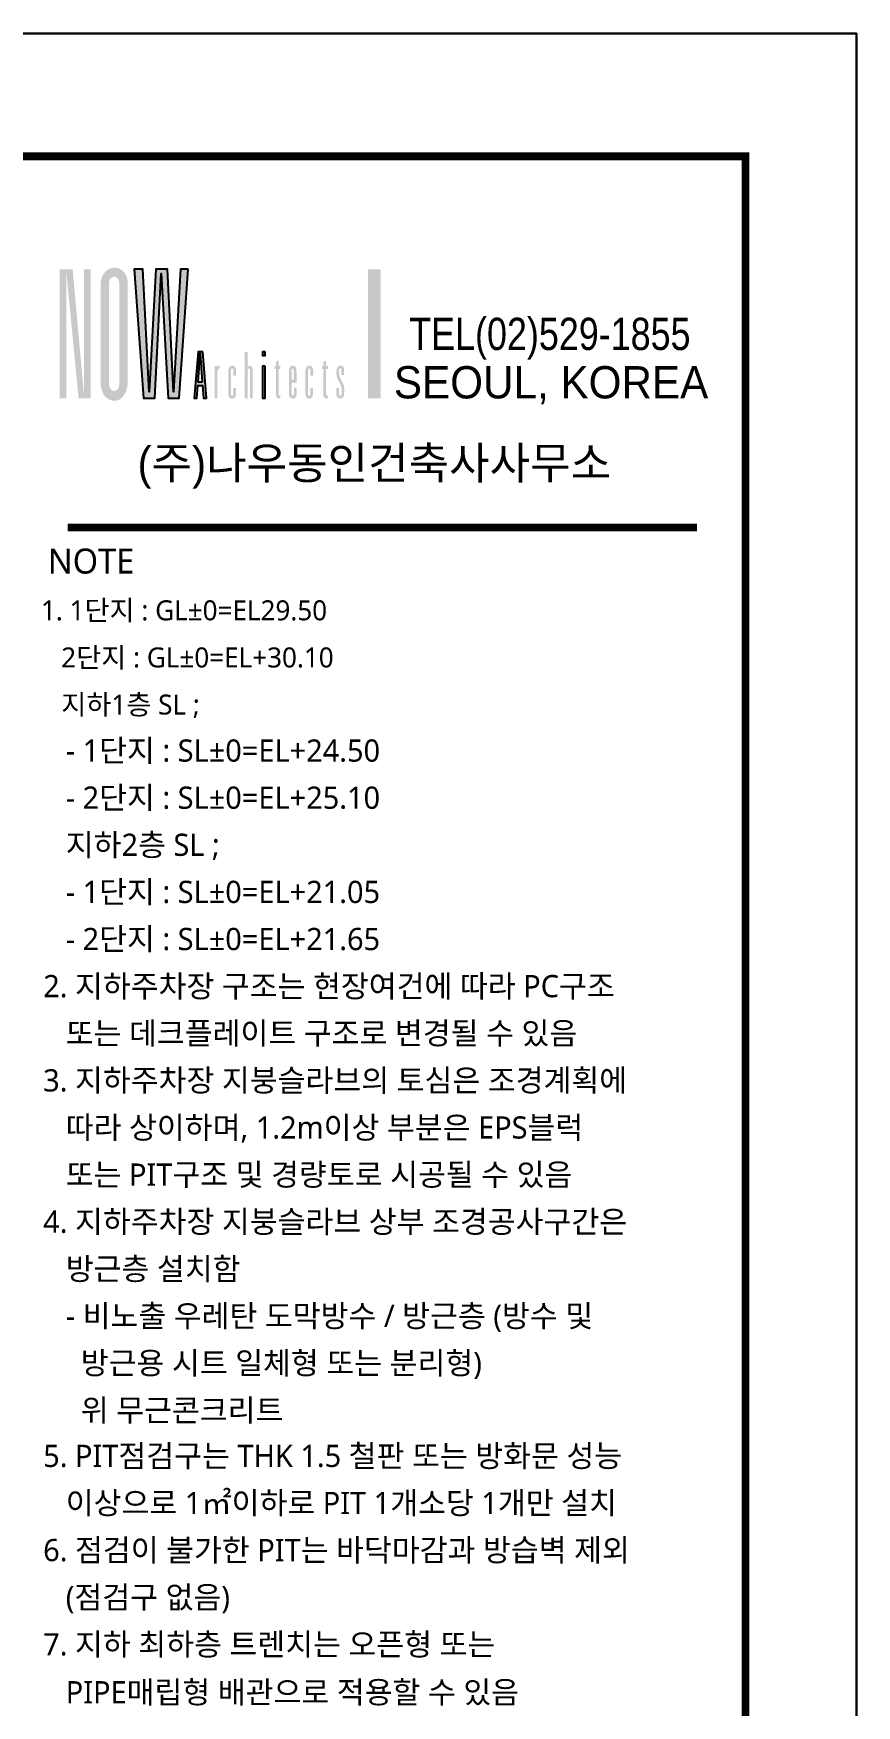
# Model space of a CAD drawing. Header units: millimetres. Extents: x -21000 to 567700, y 435000 to 850800.
# Drawn here: x 495065 to 567700, y 703229 to 850800 of the extents above; entities that cross this region are included whole.
import ezdxf
from ezdxf.enums import TextEntityAlignment as Align
from ezdxf.xclip import XClip

# ---------------------------------------------------------------- set-up
doc = ezdxf.new("R2010")
doc.units = ezdxf.units.MM
doc.header["$LTSCALE"] = 700
doc.header["$XCLIPFRAME"] = 2
doc.layers.get('0').update_dxf_attribs({"color": 2})
for name, color, linetype in [('---NOTE', 7, 'Continuous'), ('@방화구획_', 252, 'Continuous'), ('AB_Form$0$FORM', 7, 'Continuous'), ('AB_Pbase$0$rev(0107)', 20, 'Continuous'), ('AB_Pbase$0$WAL', 3, 'Continuous'), ('주기-지하주차장평면도$0$---NOTE', 7, 'Continuous')]:
    doc.layers.add(name, color=color, linetype=linetype)
doc.layers.add('AB_Form$0$FORM_X', color=161, linetype='Continuous', plot=False)
doc.styles.add('AB_Form$0$돋움', font='')
doc.styles.add('주기-지하주차장평면도$0$맑은 고딕', font='malgun.ttf')
doc.styles.add('주기-지하주차장평면도$0$맑은고딕', font='malgun.ttf')
doc.styles.get('AB_Form$0$돋움').set_extended_font_data('Dotum')

# ---------------------------------------------------------------- blocks, each defined once
blk = doc.blocks.new('AB_Pbase$0$pppaaa_1_1')
at = {"layer": 'AB_Pbase$0$rev(0107)'}
blk.add_line((136008, 1106808), (755465, 532961), dxfattribs=at)
blk = doc.blocks.new('AB_Pbase')
at = {"layer": 'AB_Pbase$0$WAL'}
ref = blk.add_blockref('AB_Pbase$0$pppaaa_1_1', (0, 0), dxfattribs=dict(at, rotation=359.9999999999999))
XClip(ref).set_block_clipping_path([(-396188.9384898804, 0.0133324571), (493845.7278262604, 839949.4046300659)])
blk = doc.blocks.new('AB_Form')
at = {"layer": 'AB_Form$0$FORM'}
h = blk.add_hatch(color=256, dxfattribs=at)
edge = h.paths.add_edge_path()
edge.add_spline(control_points=[(776.26, 549.91), (776.26, 549.91), (775.9, 550.58), (775.9, 550.58)], knot_values=[8, 8, 8, 8, 9, 9, 9, 9], degree=3, periodic=0)
edge.add_spline(control_points=[(775.9, 550.58), (775.84, 550.69), (775.81, 550.8), (775.79, 550.9)], knot_values=[7, 7, 7, 7, 8, 8, 8, 8], degree=3, periodic=0)
edge.add_spline(control_points=[(775.79, 550.9), (775.78, 550.95), (775.77, 551.05), (775.77, 551.21)], knot_values=[6, 6, 6, 6, 7, 7, 7, 7], degree=3, periodic=0)
edge.add_spline(control_points=[(775.77, 551.21), (775.77, 551.21), (775.77, 551.49), (775.77, 551.49)], knot_values=[5, 5, 5, 5, 6, 6, 6, 6], degree=3, periodic=0)
edge.add_spline(control_points=[(775.77, 551.49), (775.77, 551.69), (775.82, 551.8), (775.92, 551.8)], knot_values=[4, 4, 4, 4, 5, 5, 5, 5], degree=3, periodic=0)
edge.add_spline(control_points=[(775.92, 551.8), (776.02, 551.81), (776.07, 551.71), (776.07, 551.5)], knot_values=[3, 3, 3, 3, 4, 4, 4, 4], degree=3, periodic=0)
edge.add_spline(control_points=[(776.07, 551.5), (776.07, 551.5), (776.07, 550.93), (776.07, 550.93)], knot_values=[2, 2, 2, 2, 3, 3, 3, 3], degree=3, periodic=0)
edge.add_spline(control_points=[(776.07, 550.93), (776.07, 550.93), (776.39, 550.93), (776.39, 550.93)], knot_values=[1, 1, 1, 1, 2, 2, 2, 2], degree=3, periodic=0)
edge.add_spline(control_points=[(776.39, 550.93), (776.39, 550.93), (776.39, 551.62), (776.39, 551.62)], knot_values=[0, 0, 0, 0, 1, 1, 1, 1], degree=3, periodic=0)
edge.add_spline(control_points=[(776.39, 551.62), (776.39, 551.77), (776.35, 551.89), (776.26, 551.99)], knot_values=[26, 26, 26, 26, 27, 27, 27, 27], degree=3, periodic=0)
edge.add_spline(control_points=[(776.26, 551.99), (776.17, 552.08), (776.07, 552.13), (775.94, 552.13)], knot_values=[25, 25, 25, 25, 26, 26, 26, 26], degree=3, periodic=0)
edge.add_spline(control_points=[(775.94, 552.13), (775.6, 552.13), (775.43, 551.84), (775.43, 551.25)], knot_values=[24, 24, 24, 24, 25, 25, 25, 25], degree=3, periodic=0)
edge.add_spline(control_points=[(775.43, 551.25), (775.43, 550.87), (775.49, 550.58), (775.59, 550.39)], knot_values=[23, 23, 23, 23, 24, 24, 24, 24], degree=3, periodic=0)
edge.add_spline(control_points=[(775.59, 550.39), (775.59, 550.39), (775.95, 549.74), (775.95, 549.74)], knot_values=[22, 22, 22, 22, 23, 23, 23, 23], degree=3, periodic=0)
edge.add_spline(control_points=[(775.95, 549.74), (776.04, 549.56), (776.09, 549.3), (776.1, 548.95)], knot_values=[21, 21, 21, 21, 22, 22, 22, 22], degree=3, periodic=0)
edge.add_spline(control_points=[(776.1, 548.95), (776.1, 548.73), (776.09, 548.57), (776.07, 548.49)], knot_values=[20, 20, 20, 20, 21, 21, 21, 21], degree=3, periodic=0)
edge.add_spline(control_points=[(776.07, 548.49), (776.05, 548.37), (776, 548.31), (775.93, 548.31)], knot_values=[19, 19, 19, 19, 20, 20, 20, 20], degree=3, periodic=0)
edge.add_spline(control_points=[(775.93, 548.31), (775.82, 548.31), (775.77, 548.42), (775.77, 548.64)], knot_values=[18, 18, 18, 18, 19, 19, 19, 19], degree=3, periodic=0)
edge.add_spline(control_points=[(775.77, 548.64), (775.77, 548.64), (775.77, 549.31), (775.77, 549.31)], knot_values=[17, 17, 17, 17, 18, 18, 18, 18], degree=3, periodic=0)
edge.add_spline(control_points=[(775.77, 549.31), (775.77, 549.31), (775.42, 549.31), (775.42, 549.31)], knot_values=[16, 16, 16, 16, 17, 17, 17, 17], degree=3, periodic=0)
edge.add_spline(control_points=[(775.42, 549.31), (775.42, 549.31), (775.42, 548.54), (775.42, 548.54)], knot_values=[15, 15, 15, 15, 16, 16, 16, 16], degree=3, periodic=0)
edge.add_spline(control_points=[(775.42, 548.54), (775.42, 548.35), (775.47, 548.21), (775.57, 548.1)], knot_values=[14, 14, 14, 14, 15, 15, 15, 15], degree=3, periodic=0)
edge.add_spline(control_points=[(775.57, 548.1), (775.66, 548), (775.77, 547.96), (775.9, 547.96)], knot_values=[13, 13, 13, 13, 14, 14, 14, 14], degree=3, periodic=0)
edge.add_spline(control_points=[(775.9, 547.96), (776.24, 547.97), (776.41, 548.2), (776.41, 548.67)], knot_values=[12, 12, 12, 12, 13, 13, 13, 13], degree=3, periodic=0)
edge.add_spline(control_points=[(776.41, 548.67), (776.41, 548.67), (776.41, 549.02), (776.41, 549.02)], knot_values=[11, 11, 11, 11, 12, 12, 12, 12], degree=3, periodic=0)
edge.add_spline(control_points=[(776.41, 549.02), (776.41, 549.32), (776.4, 549.53), (776.36, 549.66), (776.32, 549.78), (776.29, 549.86), (776.26, 549.91)], knot_values=[9, 9, 9, 9, 10, 10, 10, 11, 11, 11, 11], degree=3, periodic=0)
edge = h.paths.add_edge_path()
edge.add_spline(control_points=[(774.13, 548.56), (774.13, 548.56), (774.13, 551.69), (774.13, 551.69)], knot_values=[1, 1, 1, 1, 2, 2, 2, 2], degree=3, periodic=0)
edge.add_spline(control_points=[(774.13, 551.69), (774.13, 551.69), (774.35, 551.69), (774.35, 551.69)], knot_values=[0, 0, 0, 0, 1, 1, 1, 1], degree=3, periodic=0)
edge.add_spline(control_points=[(774.35, 551.69), (774.35, 551.69), (774.35, 552.07), (774.35, 552.07)], knot_values=[16, 16, 16, 16, 17, 17, 17, 17], degree=3, periodic=0)
edge.add_spline(control_points=[(774.35, 552.07), (774.35, 552.07), (774.13, 552.07), (774.13, 552.07)], knot_values=[15, 15, 15, 15, 16, 16, 16, 16], degree=3, periodic=0)
edge.add_spline(control_points=[(774.13, 552.07), (774.13, 552.07), (774.13, 552.76), (774.13, 552.76)], knot_values=[14, 14, 14, 14, 15, 15, 15, 15], degree=3, periodic=0)
edge.add_spline(control_points=[(774.13, 552.76), (774.13, 552.76), (773.8, 552.59), (773.8, 552.59)], knot_values=[13, 13, 13, 13, 14, 14, 14, 14], degree=3, periodic=0)
edge.add_spline(control_points=[(773.8, 552.59), (773.8, 552.59), (773.78, 552.07), (773.78, 552.07)], knot_values=[12, 12, 12, 12, 13, 13, 13, 13], degree=3, periodic=0)
edge.add_spline(control_points=[(773.78, 552.07), (773.78, 552.07), (773.62, 552.07), (773.62, 552.07)], knot_values=[11, 11, 11, 11, 12, 12, 12, 12], degree=3, periodic=0)
edge.add_spline(control_points=[(773.62, 552.07), (773.62, 552.07), (773.62, 551.69), (773.62, 551.69)], knot_values=[10, 10, 10, 10, 11, 11, 11, 11], degree=3, periodic=0)
edge.add_spline(control_points=[(773.62, 551.69), (773.62, 551.69), (773.78, 551.69), (773.78, 551.69)], knot_values=[9, 9, 9, 9, 10, 10, 10, 10], degree=3, periodic=0)
edge.add_spline(control_points=[(773.78, 551.69), (773.78, 551.69), (773.78, 548.53), (773.78, 548.53)], knot_values=[8, 8, 8, 8, 9, 9, 9, 9], degree=3, periodic=0)
edge.add_spline(control_points=[(773.78, 548.53), (773.78, 548.46), (773.79, 548.39), (773.79, 548.34)], knot_values=[7, 7, 7, 7, 8, 8, 8, 8], degree=3, periodic=0)
edge.add_spline(control_points=[(773.79, 548.34), (773.82, 548.11), (773.94, 547.99), (774.14, 547.99)], knot_values=[6, 6, 6, 6, 7, 7, 7, 7], degree=3, periodic=0)
edge.add_spline(control_points=[(774.14, 547.99), (774.2, 547.99), (774.27, 548.01), (774.35, 548.03)], knot_values=[5, 5, 5, 5, 6, 6, 6, 6], degree=3, periodic=0)
edge.add_spline(control_points=[(774.35, 548.03), (774.35, 548.03), (774.35, 548.34), (774.35, 548.34)], knot_values=[4, 4, 4, 4, 5, 5, 5, 5], degree=3, periodic=0)
edge.add_spline(control_points=[(774.35, 548.34), (774.28, 548.32), (774.22, 548.33), (774.18, 548.36), (774.15, 548.39), (774.13, 548.46), (774.13, 548.56)], knot_values=[2, 2, 2, 2, 3, 3, 3, 4, 4, 4, 4], degree=3, periodic=0)
edge = h.paths.add_edge_path()
edge.add_spline(control_points=[(771.86, 548.53), (771.86, 548.53), (771.86, 551.49), (771.86, 551.49)], knot_values=[5, 5, 5, 5, 6, 6, 6, 6], degree=3, periodic=0)
edge.add_spline(control_points=[(771.86, 551.49), (771.86, 551.68), (771.91, 551.77), (772.02, 551.77)], knot_values=[4, 4, 4, 4, 5, 5, 5, 5], degree=3, periodic=0)
edge.add_spline(control_points=[(772.02, 551.77), (772.11, 551.77), (772.16, 551.68), (772.16, 551.49)], knot_values=[3, 3, 3, 3, 4, 4, 4, 4], degree=3, periodic=0)
edge.add_spline(control_points=[(772.16, 551.49), (772.16, 551.49), (772.16, 550.84), (772.16, 550.84)], knot_values=[2, 2, 2, 2, 3, 3, 3, 3], degree=3, periodic=0)
edge.add_spline(control_points=[(772.16, 550.84), (772.16, 550.84), (772.52, 550.84), (772.52, 550.84)], knot_values=[1, 1, 1, 1, 2, 2, 2, 2], degree=3, periodic=0)
edge.add_spline(control_points=[(772.52, 550.84), (772.52, 550.84), (772.52, 551.43), (772.52, 551.43)], knot_values=[0, 0, 0, 0, 1, 1, 1, 1], degree=3, periodic=0)
edge.add_spline(control_points=[(772.52, 551.43), (772.52, 551.63), (772.47, 551.79), (772.39, 551.92)], knot_values=[16, 16, 16, 16, 17, 17, 17, 17], degree=3, periodic=0)
edge.add_spline(control_points=[(772.39, 551.92), (772.3, 552.05), (772.18, 552.12), (772.01, 552.12)], knot_values=[15, 15, 15, 15, 16, 16, 16, 16], degree=3, periodic=0)
edge.add_spline(control_points=[(772.01, 552.12), (771.68, 552.12), (771.51, 551.86), (771.51, 551.34)], knot_values=[14, 14, 14, 14, 15, 15, 15, 15], degree=3, periodic=0)
edge.add_spline(control_points=[(771.51, 551.34), (771.51, 551.34), (771.51, 548.68), (771.51, 548.68)], knot_values=[13, 13, 13, 13, 14, 14, 14, 14], degree=3, periodic=0)
edge.add_spline(control_points=[(771.51, 548.68), (771.51, 548.19), (771.68, 547.95), (772, 547.95)], knot_values=[12, 12, 12, 12, 13, 13, 13, 13], degree=3, periodic=0)
edge.add_spline(control_points=[(772, 547.95), (772.32, 547.95), (772.48, 548.17), (772.48, 548.62)], knot_values=[11, 11, 11, 11, 12, 12, 12, 12], degree=3, periodic=0)
edge.add_spline(control_points=[(772.48, 548.62), (772.48, 548.62), (772.48, 549.31), (772.48, 549.31)], knot_values=[10, 10, 10, 10, 11, 11, 11, 11], degree=3, periodic=0)
edge.add_spline(control_points=[(772.48, 549.31), (772.48, 549.31), (772.15, 549.31), (772.15, 549.31)], knot_values=[9, 9, 9, 9, 10, 10, 10, 10], degree=3, periodic=0)
edge.add_spline(control_points=[(772.15, 549.31), (772.15, 549.31), (772.15, 548.6), (772.15, 548.6)], knot_values=[8, 8, 8, 8, 9, 9, 9, 9], degree=3, periodic=0)
edge.add_spline(control_points=[(772.15, 548.6), (772.15, 548.4), (772.1, 548.3), (772.01, 548.3)], knot_values=[7, 7, 7, 7, 8, 8, 8, 8], degree=3, periodic=0)
edge.add_spline(control_points=[(772.01, 548.3), (771.91, 548.3), (771.86, 548.38), (771.86, 548.53)], knot_values=[6, 6, 6, 6, 7, 7, 7, 7], degree=3, periodic=0)
edge = h.paths.add_edge_path(flags=16)
edge.add_spline(control_points=[(769.78, 551.51), (769.78, 551.51), (769.78, 550.35), (769.78, 550.35)], knot_values=[4, 4, 4, 4, 5, 5, 5, 5], degree=3, periodic=0)
edge.add_spline(control_points=[(769.78, 550.35), (769.78, 550.35), (770.06, 550.35), (770.06, 550.35)], knot_values=[0, 0, 0, 0, 1, 1, 1, 1], degree=3, periodic=0)
edge.add_spline(control_points=[(770.06, 550.35), (770.06, 550.35), (770.06, 551.49), (770.06, 551.49)], knot_values=[1, 1, 1, 1, 2, 2, 2, 2], degree=3, periodic=0)
edge.add_spline(control_points=[(770.06, 551.49), (770.06, 551.67), (770.02, 551.76), (769.92, 551.76)], knot_values=[2, 2, 2, 2, 3, 3, 3, 3], degree=3, periodic=0)
edge.add_spline(control_points=[(769.92, 551.76), (769.83, 551.76), (769.78, 551.68), (769.78, 551.51)], knot_values=[3, 3, 3, 3, 4, 4, 4, 4], degree=3, periodic=0)
edge = h.paths.add_edge_path()
edge.add_spline(control_points=[(770.4, 549.97), (770.4, 549.97), (770.4, 551.42), (770.4, 551.42)], knot_values=[12, 12, 12, 12, 13, 13, 13, 13], degree=3, periodic=0)
edge.add_spline(control_points=[(770.4, 551.42), (770.4, 551.88), (770.25, 552.11), (769.95, 552.11)], knot_values=[11, 11, 11, 11, 12, 12, 12, 12], degree=3, periodic=0)
edge.add_spline(control_points=[(769.95, 552.11), (769.61, 552.11), (769.44, 551.85), (769.44, 551.34)], knot_values=[10, 10, 10, 10, 11, 11, 11, 11], degree=3, periodic=0)
edge.add_spline(control_points=[(769.44, 551.34), (769.44, 551.34), (769.44, 548.74), (769.44, 548.74)], knot_values=[9, 9, 9, 9, 10, 10, 10, 10], degree=3, periodic=0)
edge.add_spline(control_points=[(769.44, 548.74), (769.44, 548.2), (769.61, 547.94), (769.94, 547.95)], knot_values=[8, 8, 8, 8, 9, 9, 9, 9], degree=3, periodic=0)
edge.add_spline(control_points=[(769.94, 547.95), (770.26, 547.96), (770.42, 548.18), (770.42, 548.62)], knot_values=[7, 7, 7, 7, 8, 8, 8, 8], degree=3, periodic=0)
edge.add_spline(control_points=[(770.42, 548.62), (770.42, 548.62), (770.42, 549.32), (770.42, 549.32)], knot_values=[6, 6, 6, 6, 7, 7, 7, 7], degree=3, periodic=0)
edge.add_spline(control_points=[(770.42, 549.32), (770.42, 549.32), (770.08, 549.32), (770.08, 549.32)], knot_values=[5, 5, 5, 5, 6, 6, 6, 6], degree=3, periodic=0)
edge.add_spline(control_points=[(770.08, 549.32), (770.08, 549.32), (770.08, 548.61), (770.08, 548.61)], knot_values=[4, 4, 4, 4, 5, 5, 5, 5], degree=3, periodic=0)
edge.add_spline(control_points=[(770.08, 548.61), (770.08, 548.43), (770.03, 548.34), (769.93, 548.33)], knot_values=[3, 3, 3, 3, 4, 4, 4, 4], degree=3, periodic=0)
edge.add_spline(control_points=[(769.93, 548.33), (769.83, 548.32), (769.78, 548.43), (769.78, 548.67)], knot_values=[2, 2, 2, 2, 3, 3, 3, 3], degree=3, periodic=0)
edge.add_spline(control_points=[(769.78, 548.67), (769.78, 548.67), (769.78, 549.97), (769.78, 549.97)], knot_values=[1, 1, 1, 1, 2, 2, 2, 2], degree=3, periodic=0)
edge.add_spline(control_points=[(769.78, 549.97), (769.78, 549.97), (770.4, 549.97), (770.4, 549.97)], knot_values=[0, 0, 0, 0, 1, 1, 1, 1], degree=3, periodic=0)
edge = h.paths.add_edge_path()
edge.add_spline(control_points=[(768.15, 548.56), (768.15, 548.56), (768.15, 551.69), (768.15, 551.69)], knot_values=[1, 1, 1, 1, 2, 2, 2, 2], degree=3, periodic=0)
edge.add_spline(control_points=[(768.15, 551.69), (768.15, 551.69), (768.37, 551.69), (768.37, 551.69)], knot_values=[0, 0, 0, 0, 1, 1, 1, 1], degree=3, periodic=0)
edge.add_spline(control_points=[(768.37, 551.69), (768.37, 551.69), (768.37, 552.07), (768.37, 552.07)], knot_values=[16, 16, 16, 16, 17, 17, 17, 17], degree=3, periodic=0)
edge.add_spline(control_points=[(768.37, 552.07), (768.37, 552.07), (768.15, 552.07), (768.15, 552.07)], knot_values=[15, 15, 15, 15, 16, 16, 16, 16], degree=3, periodic=0)
edge.add_spline(control_points=[(768.15, 552.07), (768.15, 552.07), (768.15, 552.76), (768.15, 552.76)], knot_values=[14, 14, 14, 14, 15, 15, 15, 15], degree=3, periodic=0)
edge.add_spline(control_points=[(768.15, 552.76), (768.15, 552.76), (767.82, 552.59), (767.82, 552.59)], knot_values=[13, 13, 13, 13, 14, 14, 14, 14], degree=3, periodic=0)
edge.add_spline(control_points=[(767.82, 552.59), (767.82, 552.59), (767.8, 552.07), (767.8, 552.07)], knot_values=[12, 12, 12, 12, 13, 13, 13, 13], degree=3, periodic=0)
edge.add_spline(control_points=[(767.8, 552.07), (767.8, 552.07), (767.64, 552.07), (767.64, 552.07)], knot_values=[11, 11, 11, 11, 12, 12, 12, 12], degree=3, periodic=0)
edge.add_spline(control_points=[(767.64, 552.07), (767.64, 552.07), (767.64, 551.69), (767.64, 551.69)], knot_values=[10, 10, 10, 10, 11, 11, 11, 11], degree=3, periodic=0)
edge.add_spline(control_points=[(767.64, 551.69), (767.64, 551.69), (767.8, 551.69), (767.8, 551.69)], knot_values=[9, 9, 9, 9, 10, 10, 10, 10], degree=3, periodic=0)
edge.add_spline(control_points=[(767.8, 551.69), (767.8, 551.69), (767.8, 548.53), (767.8, 548.53)], knot_values=[8, 8, 8, 8, 9, 9, 9, 9], degree=3, periodic=0)
edge.add_spline(control_points=[(767.8, 548.53), (767.8, 548.46), (767.81, 548.39), (767.81, 548.34)], knot_values=[7, 7, 7, 7, 8, 8, 8, 8], degree=3, periodic=0)
edge.add_spline(control_points=[(767.81, 548.34), (767.84, 548.11), (767.96, 547.99), (768.16, 547.99)], knot_values=[6, 6, 6, 6, 7, 7, 7, 7], degree=3, periodic=0)
edge.add_spline(control_points=[(768.16, 547.99), (768.22, 547.99), (768.29, 548.01), (768.37, 548.03)], knot_values=[5, 5, 5, 5, 6, 6, 6, 6], degree=3, periodic=0)
edge.add_spline(control_points=[(768.37, 548.03), (768.37, 548.03), (768.37, 548.34), (768.37, 548.34)], knot_values=[4, 4, 4, 4, 5, 5, 5, 5], degree=3, periodic=0)
edge.add_spline(control_points=[(768.37, 548.34), (768.29, 548.32), (768.24, 548.33), (768.2, 548.36), (768.17, 548.39), (768.15, 548.46), (768.15, 548.56)], knot_values=[2, 2, 2, 2, 3, 3, 3, 4, 4, 4, 4], degree=3, periodic=0)
h.paths.add_polyline_path([(766.45, 552.07), (766.11, 552.07), (766.11, 548.01), (766.45, 548.01)])
h.paths.add_polyline_path([(766.45, 553.85), (766.11, 553.85), (766.11, 553.39), (766.45, 553.39)])
edge = h.paths.add_edge_path()
edge.add_spline(control_points=[(764.23, 548.01), (764.23, 548.01), (764.23, 551.49), (764.23, 551.49)], knot_values=[4, 4, 4, 4, 5, 5, 5, 5], degree=3, periodic=0)
edge.add_spline(control_points=[(764.23, 551.49), (764.23, 551.67), (764.28, 551.76), (764.37, 551.77)], knot_values=[3, 3, 3, 3, 4, 4, 4, 4], degree=3, periodic=0)
edge.add_spline(control_points=[(764.37, 551.77), (764.43, 551.77), (764.47, 551.74), (764.5, 551.68), (764.53, 551.63), (764.54, 551.56), (764.54, 551.48)], knot_values=[1, 1, 1, 1, 2, 2, 2, 3, 3, 3, 3], degree=3, periodic=0)
edge.add_spline(control_points=[(764.54, 551.48), (764.54, 551.48), (764.54, 548.01), (764.54, 548.01)], knot_values=[0, 0, 0, 0, 1, 1, 1, 1], degree=3, periodic=0)
edge.add_spline(control_points=[(764.54, 548.01), (764.54, 548.01), (764.89, 548.01), (764.89, 548.01)], knot_values=[13, 13, 13, 13, 14, 14, 14, 14], degree=3, periodic=0)
edge.add_spline(control_points=[(764.89, 548.01), (764.89, 548.01), (764.89, 551.31), (764.89, 551.31)], knot_values=[12, 12, 12, 12, 13, 13, 13, 13], degree=3, periodic=0)
edge.add_spline(control_points=[(764.89, 551.31), (764.89, 551.84), (764.77, 552.11), (764.54, 552.11)], knot_values=[11, 11, 11, 11, 12, 12, 12, 12], degree=3, periodic=0)
edge.add_spline(control_points=[(764.54, 552.11), (764.47, 552.11), (764.39, 552.08), (764.32, 552.03)], knot_values=[10, 10, 10, 10, 11, 11, 11, 11], degree=3, periodic=0)
edge.add_spline(control_points=[(764.32, 552.03), (764.27, 551.99), (764.24, 551.96), (764.23, 551.94)], knot_values=[9.286634, 9.286634, 9.286634, 9.286634, 10, 10, 10, 10], degree=3, periodic=0)
edge.add_spline(control_points=[(764.23, 551.94), (764.23, 552.13), (764.23, 553.85), (764.23, 553.85)], knot_values=[8, 8, 8, 8, 8.946467, 8.946467, 8.946467, 8.946467], degree=3, periodic=0)
edge.add_spline(control_points=[(764.23, 553.85), (764.23, 553.85), (763.88, 553.85), (763.88, 553.85)], knot_values=[7, 7, 7, 7, 8, 8, 8, 8], degree=3, periodic=0)
edge.add_spline(control_points=[(763.88, 553.85), (763.88, 553.85), (763.88, 548.01), (763.88, 548.01)], knot_values=[6, 6, 6, 6, 7, 7, 7, 7], degree=3, periodic=0)
edge.add_spline(control_points=[(763.88, 548.01), (763.88, 548.01), (764.23, 548.01), (764.23, 548.01)], knot_values=[5, 5, 5, 5, 6, 6, 6, 6], degree=3, periodic=0)
edge = h.paths.add_edge_path()
edge.add_spline(control_points=[(762.13, 548.53), (762.13, 548.53), (762.13, 551.49), (762.13, 551.49)], knot_values=[5, 5, 5, 5, 6, 6, 6, 6], degree=3, periodic=0)
edge.add_spline(control_points=[(762.13, 551.49), (762.13, 551.68), (762.19, 551.77), (762.29, 551.77)], knot_values=[4, 4, 4, 4, 5, 5, 5, 5], degree=3, periodic=0)
edge.add_spline(control_points=[(762.29, 551.77), (762.39, 551.77), (762.44, 551.68), (762.44, 551.49)], knot_values=[3, 3, 3, 3, 4, 4, 4, 4], degree=3, periodic=0)
edge.add_spline(control_points=[(762.44, 551.49), (762.44, 551.49), (762.44, 550.84), (762.44, 550.84)], knot_values=[2, 2, 2, 2, 3, 3, 3, 3], degree=3, periodic=0)
edge.add_spline(control_points=[(762.44, 550.84), (762.44, 550.84), (762.79, 550.84), (762.79, 550.84)], knot_values=[1, 1, 1, 1, 2, 2, 2, 2], degree=3, periodic=0)
edge.add_spline(control_points=[(762.79, 550.84), (762.79, 550.84), (762.79, 551.43), (762.79, 551.43)], knot_values=[0, 0, 0, 0, 1, 1, 1, 1], degree=3, periodic=0)
edge.add_spline(control_points=[(762.79, 551.43), (762.79, 551.63), (762.75, 551.79), (762.67, 551.92)], knot_values=[16, 16, 16, 16, 17, 17, 17, 17], degree=3, periodic=0)
edge.add_spline(control_points=[(762.67, 551.92), (762.58, 552.05), (762.45, 552.12), (762.29, 552.12)], knot_values=[15, 15, 15, 15, 16, 16, 16, 16], degree=3, periodic=0)
edge.add_spline(control_points=[(762.29, 552.12), (761.95, 552.12), (761.79, 551.86), (761.79, 551.34)], knot_values=[14, 14, 14, 14, 15, 15, 15, 15], degree=3, periodic=0)
edge.add_spline(control_points=[(761.79, 551.34), (761.79, 551.34), (761.79, 548.68), (761.79, 548.68)], knot_values=[13, 13, 13, 13, 14, 14, 14, 14], degree=3, periodic=0)
edge.add_spline(control_points=[(761.79, 548.68), (761.79, 548.19), (761.95, 547.95), (762.27, 547.95)], knot_values=[12, 12, 12, 12, 13, 13, 13, 13], degree=3, periodic=0)
edge.add_spline(control_points=[(762.27, 547.95), (762.6, 547.95), (762.76, 548.17), (762.76, 548.62)], knot_values=[11, 11, 11, 11, 12, 12, 12, 12], degree=3, periodic=0)
edge.add_spline(control_points=[(762.76, 548.62), (762.76, 548.62), (762.76, 549.31), (762.76, 549.31)], knot_values=[10, 10, 10, 10, 11, 11, 11, 11], degree=3, periodic=0)
edge.add_spline(control_points=[(762.76, 549.31), (762.76, 549.31), (762.42, 549.31), (762.42, 549.31)], knot_values=[9, 9, 9, 9, 10, 10, 10, 10], degree=3, periodic=0)
edge.add_spline(control_points=[(762.42, 549.31), (762.42, 549.31), (762.42, 548.6), (762.42, 548.6)], knot_values=[8, 8, 8, 8, 9, 9, 9, 9], degree=3, periodic=0)
edge.add_spline(control_points=[(762.42, 548.6), (762.42, 548.4), (762.38, 548.3), (762.28, 548.3)], knot_values=[7, 7, 7, 7, 8, 8, 8, 8], degree=3, periodic=0)
edge.add_spline(control_points=[(762.28, 548.3), (762.18, 548.3), (762.13, 548.38), (762.13, 548.53)], knot_values=[6, 6, 6, 6, 7, 7, 7, 7], degree=3, periodic=0)
edge = h.paths.add_edge_path()
edge.add_spline(control_points=[(760.43, 548.01), (760.43, 548.01), (760.43, 551.34), (760.43, 551.34)], knot_values=[5, 5, 5, 5, 6, 6, 6, 6], degree=3, periodic=0)
edge.add_spline(control_points=[(760.43, 551.34), (760.43, 551.48), (760.46, 551.58), (760.51, 551.64)], knot_values=[4, 4, 4, 4, 5, 5, 5, 5], degree=3, periodic=0)
edge.add_spline(control_points=[(760.51, 551.64), (760.54, 551.67), (760.58, 551.69), (760.63, 551.72), (760.68, 551.75), (760.71, 551.76), (760.73, 551.74)], knot_values=[2, 2, 2, 2, 3, 3, 3, 4, 4, 4, 4], degree=3, periodic=0)
edge.add_spline(control_points=[(760.73, 551.74), (760.73, 551.74), (760.73, 552.11), (760.73, 552.11)], knot_values=[1, 1, 1, 1, 2, 2, 2, 2], degree=3, periodic=0)
edge.add_spline(control_points=[(760.73, 552.11), (760.64, 552.11), (760.57, 552.1), (760.53, 552.07)], knot_values=[0, 0, 0, 0, 1, 1, 1, 1], degree=3, periodic=0)
edge.add_spline(control_points=[(760.53, 552.07), (760.47, 552.02), (760.43, 551.97), (760.41, 551.92)], knot_values=[10, 10, 10, 10, 11, 11, 11, 11], degree=3, periodic=0)
edge.add_spline(control_points=[(760.41, 551.92), (760.41, 551.92), (760.41, 552.07), (760.41, 552.07)], knot_values=[9, 9, 9, 9, 10, 10, 10, 10], degree=3, periodic=0)
edge.add_spline(control_points=[(760.41, 552.07), (760.41, 552.07), (760.09, 552.07), (760.09, 552.07)], knot_values=[8, 8, 8, 8, 9, 9, 9, 9], degree=3, periodic=0)
edge.add_spline(control_points=[(760.09, 552.07), (760.09, 552.07), (760.09, 548.01), (760.09, 548.01)], knot_values=[7, 7, 7, 7, 8, 8, 8, 8], degree=3, periodic=0)
edge.add_spline(control_points=[(760.09, 548.01), (760.09, 548.01), (760.43, 548.01), (760.43, 548.01)], knot_values=[6, 6, 6, 6, 7, 7, 7, 7], degree=3, periodic=0)
h.paths.add_polyline_path([(758.57, 553.85), (758.01, 553.85), (757.5, 548.01), (757.85, 548.01), (757.96, 549.6), (758.55, 549.6), (758.66, 548.01), (759.05, 548.01)])
h.paths.add_polyline_path([(758.51, 550.02), (758, 550.02), (758.26, 553.64)], flags=16)
h.paths.add_polyline_path([(756.72, 564.26), (755.77, 564.26), (754.89, 548.8), (754.12, 564.26), (752.68, 564.26), (751.82, 548.8), (751.02, 564.26), (749.94, 564.26), (751.09, 548.01), (752.53, 548.01), (753.32, 563.72), (754.22, 548.01), (755.59, 548.01)])
edge = h.paths.add_edge_path(flags=16)
edge.add_spline(control_points=[(748.07, 549.99), (748.07, 549.99), (748.07, 562.47), (748.07, 562.47)], knot_values=[4, 4, 4, 4, 5, 5, 5, 5], degree=3, periodic=0)
edge.add_spline(control_points=[(748.07, 562.47), (748.07, 562.69), (748.01, 562.89), (747.88, 563.07)], knot_values=[5, 5, 5, 5, 6, 6, 6, 6], degree=3, periodic=0)
edge.add_spline(control_points=[(747.88, 563.07), (747.76, 563.24), (747.61, 563.33), (747.44, 563.33)], knot_values=[6, 6, 6, 6, 7, 7, 7, 7], degree=3, periodic=0)
edge.add_spline(control_points=[(747.44, 563.33), (747.26, 563.33), (747.1, 563.24), (746.96, 563.07)], knot_values=[7, 7, 7, 7, 8, 8, 8, 8], degree=3, periodic=0)
edge.add_spline(control_points=[(746.96, 563.07), (746.82, 562.91), (746.75, 562.7), (746.75, 562.47)], knot_values=[8, 8, 8, 8, 9, 9, 9, 9], degree=3, periodic=0)
edge.add_spline(control_points=[(746.75, 562.47), (746.75, 562.47), (746.75, 549.99), (746.75, 549.99)], knot_values=[0, 0, 0, 0, 1, 1, 1, 1], degree=3, periodic=0)
edge.add_spline(control_points=[(746.75, 549.99), (746.75, 549.69), (746.81, 549.44), (746.93, 549.23)], knot_values=[1, 1, 1, 1, 2, 2, 2, 2], degree=3, periodic=0)
edge.add_spline(control_points=[(746.93, 549.23), (747.05, 549.01), (747.21, 548.91), (747.41, 548.92)], knot_values=[2, 2, 2, 2, 3, 3, 3, 3], degree=3, periodic=0)
edge.add_spline(control_points=[(747.41, 548.92), (747.85, 548.93), (748.07, 549.29), (748.07, 549.99)], knot_values=[3, 3, 3, 3, 4, 4, 4, 4], degree=3, periodic=0)
edge = h.paths.add_edge_path()
edge.add_spline(control_points=[(749.13, 550.16), (749.13, 550.16), (749.13, 562.41), (749.13, 562.41)], knot_values=[2, 2, 2, 2, 3, 3, 3, 3], degree=3, periodic=0)
edge.add_spline(control_points=[(749.13, 562.41), (749.13, 563.02), (748.98, 563.52), (748.67, 563.89)], knot_values=[1, 1, 1, 1, 2, 2, 2, 2], degree=3, periodic=0)
edge.add_spline(control_points=[(748.67, 563.89), (748.36, 564.27), (747.95, 564.46), (747.44, 564.46)], knot_values=[0, 0, 0, 0, 1, 1, 1, 1], degree=3, periodic=0)
edge.add_spline(control_points=[(747.44, 564.46), (746.95, 564.46), (746.53, 564.25), (746.2, 563.84)], knot_values=[9, 9, 9, 9, 10, 10, 10, 10], degree=3, periodic=0)
edge.add_spline(control_points=[(746.2, 563.84), (745.87, 563.42), (745.7, 562.89), (745.7, 562.26)], knot_values=[8, 8, 8, 8, 9, 9, 9, 9], degree=3, periodic=0)
edge.add_spline(control_points=[(745.7, 562.26), (745.7, 562.26), (745.7, 550.1), (745.7, 550.1)], knot_values=[7, 7, 7, 7, 8, 8, 8, 8], degree=3, periodic=0)
edge.add_spline(control_points=[(745.7, 550.1), (745.7, 549.42), (745.84, 548.86), (746.12, 548.42)], knot_values=[6, 6, 6, 6, 7, 7, 7, 7], degree=3, periodic=0)
edge.add_spline(control_points=[(746.12, 548.42), (746.44, 547.95), (746.86, 547.71), (747.39, 547.69)], knot_values=[5, 5, 5, 5, 6, 6, 6, 6], degree=3, periodic=0)
edge.add_spline(control_points=[(747.39, 547.69), (747.9, 547.68), (748.32, 547.92), (748.64, 548.4)], knot_values=[4, 4, 4, 4, 5, 5, 5, 5], degree=3, periodic=0)
edge.add_spline(control_points=[(748.64, 548.4), (748.97, 548.89), (749.13, 549.48), (749.13, 550.16)], knot_values=[3, 3, 3, 3, 4, 4, 4, 4], degree=3, periodic=0)
h.paths.add_polyline_path([(741.4, 563.79), (742.93, 547.99), (744.47, 547.99), (744.47, 564.26), (743.6, 564.26), (743.59, 548.55), (742.18, 564.26), (740.54, 564.26), (740.54, 547.99), (741.39, 547.99)])
blk.add_hatch(color=256, dxfattribs=at).paths.add_polyline_path([(779.4, 564.26), (781.02, 564.26), (781.02, 547.99), (779.4, 547.99)])
at = {"layer": 'AB_Form$0$FORM', "const_width": 1}
blk.add_lwpolyline([(30, 15), (827, 15), (827, 578.5), (30, 578.5)], close=True, dxfattribs=at)
at = {"layer": 'AB_Form$0$FORM', "flags": 128}
for points in [[(756.72, 564.26), (755.77, 564.26), (754.89, 548.8), (754.12, 564.26), (752.68, 564.26), (751.82, 548.8), (751.02, 564.26), (749.94, 564.26), (751.09, 548.01), (752.53, 548.01), (753.32, 563.72), (754.22, 548.01), (755.59, 548.01)], [(758.57, 553.85), (758.01, 553.85), (757.5, 548.01), (757.85, 548.01), (757.96, 549.6), (758.55, 549.6), (758.66, 548.01), (759.05, 548.01)], [(758.51, 550.02), (758, 550.02), (758.26, 553.64)], [(766.45, 553.85), (766.11, 553.85), (766.11, 553.39), (766.45, 553.39)], [(766.45, 552.07), (766.11, 552.07), (766.11, 548.01), (766.45, 548.01)]]:
    blk.add_lwpolyline(points, close=True, dxfattribs=at)
at = {"layer": 'AB_Form$0$FORM', "const_width": 0.956, "flags": 128}
blk.add_lwpolyline([(741.56, 531.71), (820.9, 531.71)], dxfattribs=at)
at = {"layer": 'AB_Form$0$FORM_X'}
blk.add_lwpolyline([(0, 0), (841, 0), (841, 594), (0, 594)], close=True, dxfattribs=at)
at = {"layer": 'AB_Form$0$FORM', "style": 'AB_Form$0$돋움', "width": 0.85}
blk.add_text('TEL(02)529-1855', height=4.0686, dxfattribs=at).set_placement((802.34, 556.12), align=Align.MIDDLE_CENTER)
at = {"layer": 'AB_Form$0$FORM', "style": 'AB_Form$0$돋움'}
for s, p in [('SEOUL, KOREA', (802.49, 550.02)), ('(주)나우동인건축사사무소', (780.21, 539.85))]:
    blk.add_text(s, height=4.0686, dxfattribs=at).set_placement(p, align=Align.MIDDLE_CENTER)
blk = doc.blocks.new('주기-지하주차장평면도')
at = {"layer": '주기-지하주차장평면도$0$---NOTE', "style": '주기-지하주차장평면도$0$맑은고딕'}
blk.add_text('NOTE', height=2205, dxfattribs=at).set_placement((-71355, -47670))
at = {"layer": '주기-지하주차장평면도$0$---NOTE', "color": 0, "style": '주기-지하주차장평면도$0$맑은 고딕'}
for s, height, p in [('   1. 1단지 : GL±0=EL29.50', 1764, (-73766, -51794)), ('      2단지 : GL±0=EL+30.10', 1764, (-73766, -55952)), ('      지하1층 SL ;', 1764, (-73766, -60110)), ('      - 1단지 : SL±0=EL+24.50', 1960, (-73766, -64268)), ('      - 2단지 : SL±0=EL+25.10', 1960, (-73766, -68426)), ('      지하2층 SL ;', 1960, (-73766, -72584)), ('      - 1단지 : SL±0=EL+21.05', 1960, (-73766, -76742)), ('      - 2단지 : SL±0=EL+21.65', 1960, (-73766, -80900)), ('   2. 지하주차장 구조는 현장여건에 따라 PC구조', 1960, (-73766, -85058)), ('      또는 데크플레이트 구조로 변경될 수 있음', 1960, (-73766, -89216)), ('   3. 지하주차장 지붕슬라브의 토심은 조경계획에', 1960, (-73766, -93374)), ('      따라 상이하며, 1.2m이상 부분은 EPS블럭', 1960, (-73766, -97532)), ('      또는 PIT구조 및 경량토로 시공될 수 있음', 1960, (-73766, -101690)), ('   4. 지하주차장 지붕슬라브 상부 조경공사구간은', 1960, (-73766, -105848)), ('      방근층 설치함', 1960, (-73766, -110006)), ('      - 비노출 우레탄 도막방수 / 방근층 (방수 및', 1960, (-73766, -114164)), ('        방근용 시트 일체형 또는 분리형)', 1960, (-73766, -118322)), ('        위 무근콘크리트', 1960, (-73766, -122480)), ('   5. PIT점검구는 THK 1.5 철판 또는 방화문 성능', 1960, (-73766, -126514)), ('      이상으로 1㎡이하로 PIT 1개소당 1개만 설치', 1960, (-73766, -130672)), ('   6. 점검이 불가한 PIT는 바닥마감과 방습벽 제외', 1960, (-73766, -134830)), ('      (점검구 없음)', 1960, (-73766, -138988)), ('   7. 지하 최하층 트렌치는 오픈형 또는', 1960, (-73766, -143146)), ('      PIPE매립형 배관으로 적용할 수 있음', 1960, (-73766, -147373))]:
    blk.add_text(s, height=height, dxfattribs=at).set_placement(p)

msp = doc.modelspace()

# ---------------------------------------------------------------- block references
at = {"layer": '---NOTE'}
msp.add_blockref('주기-지하주차장평면도', (567700, 850800), dxfattribs=at)
ref = msp.add_blockref('AB_Pbase', (0, 0))
XClip(ref).set_block_clipping_path([(-0.000000015, 445500.0000000148), (493845.7187941075, 839949.3912975936)])

# ---------------------------------------------------------------- next in the draw order: linework, layer by layer
at = {"layer": '@방화구획_'}
msp.add_lwpolyline([(-21000, 850800), (567700, 850800), (567700, 435000), (-21000, 435000)], close=True, dxfattribs=at)

# ---------------------------------------------------------------- next in the draw order: block references
at = {"xscale": 700, "yscale": 700, "zscale": 700}
msp.add_blockref('AB_Form', (-21000, 435000), dxfattribs=at)

doc.saveas('drawing.dxf')
